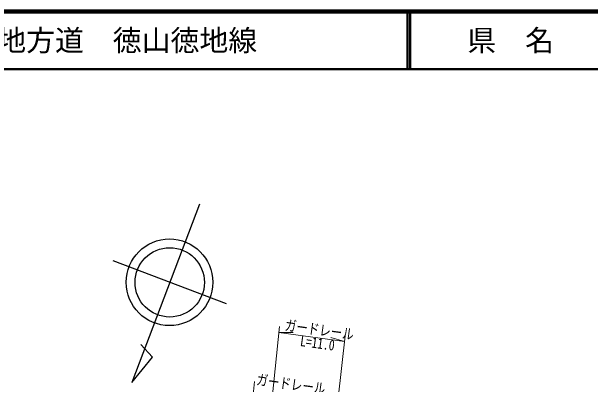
# Model space of a CAD drawing. Units: millimetres, scale not verified. Extents: x 40000 to 680000, y 20000 to 380000.
# Drawn here: x 229217 to 329433, y 315410 to 380000 of the extents above; entities that cross this region are included whole.
import ezdxf
from ezdxf.enums import TextEntityAlignment as Align

# ---------------------------------------------------------------- set-up
doc = ezdxf.new("R2010")
doc.units = ezdxf.units.MM
doc.header["$LTSCALE"] = 1000
for name, color, linetype, lineweight in [('M-BMK-SRVR', 3, 'Continuous', 25), ('M-STR-HTXT', 7, 'Continuous', 13), ('M-TTL', 2, 'Continuous', 140), ('M-TTL-LINE', 7, 'Continuous', 50)]:
    doc.layers.add(name, color=color, linetype=linetype, lineweight=lineweight)
doc.layers.add('M-TTL-TXT', color=7, linetype='Continuous')
doc.styles.add('ＭＳ ゴシック', font='')
doc.styles.get('ＭＳ ゴシック').set_extended_font_data('MS Gothic')

msp = doc.modelspace()

# ---------------------------------------------------------------- linework, layer by layer
at = {"layer": 'M-BMK-SRVR'}
for p, q in [((261726, 346651), (250045, 315756)), ((266420, 329375), (246777, 336802)), ((253634, 320142), (251602, 322350)), ((250045, 315756), (253634, 320142))]:
    msp.add_line(p, q, dxfattribs=at)
for centre, radius in [((256559, 333103), 7500), ((256598, 333088), 6000)]:
    msp.add_circle(centre, radius, dxfattribs=at)
at = {"layer": 'M-STR-HTXT'}
for p, q in [((271790, 288951), (275606, 325424)), ((275502, 324429), (277957, 324431)), ((275502, 324429), (286869, 322841)), ((283371, 292533), (286984, 323835)), ((286869, 322841), (284509, 323516)), ((268988, 291821), (271281, 315931))]:
    msp.add_line(p, q, dxfattribs=at)
at = {"layer": 'M-TTL'}
msp.add_line((680000, 380000), (40000, 380000), dxfattribs=at)
at = {"layer": 'M-TTL-LINE'}
for p, q in [((297750, 380000), (297750, 370000)), ((298250, 380000), (298250, 370000)), ((40000, 370000), (680000, 370000))]:
    msp.add_line(p, q, dxfattribs=at)

# ---------------------------------------------------------------- texts
at = {"layer": 'M-STR-HTXT', "style": 'ＭＳ ゴシック', "width": 0.8}
for p in [(282302, 323427), (277380, 314017)]:
    msp.add_text('ガードレール', height=1833, rotation=352.049, dxfattribs=at).set_placement(p, align=Align.BOTTOM_CENTER)
msp.add_text('L=11.0', height=1833, rotation=352.049, dxfattribs=at).set_placement((282309, 323478), align=Align.TOP_CENTER)
at = {"layer": 'M-TTL-TXT', "style": 'ＭＳ ゴシック'}
msp.add_text('主要地方道\u3000徳山徳地線', height=3666, dxfattribs=at).set_placement((216734, 375000), align=Align.MIDDLE_LEFT)
msp.add_text('県\u3000名', height=3666, dxfattribs=at).set_placement((315625, 375000), align=Align.MIDDLE_CENTER)

doc.saveas('drawing.dxf')
